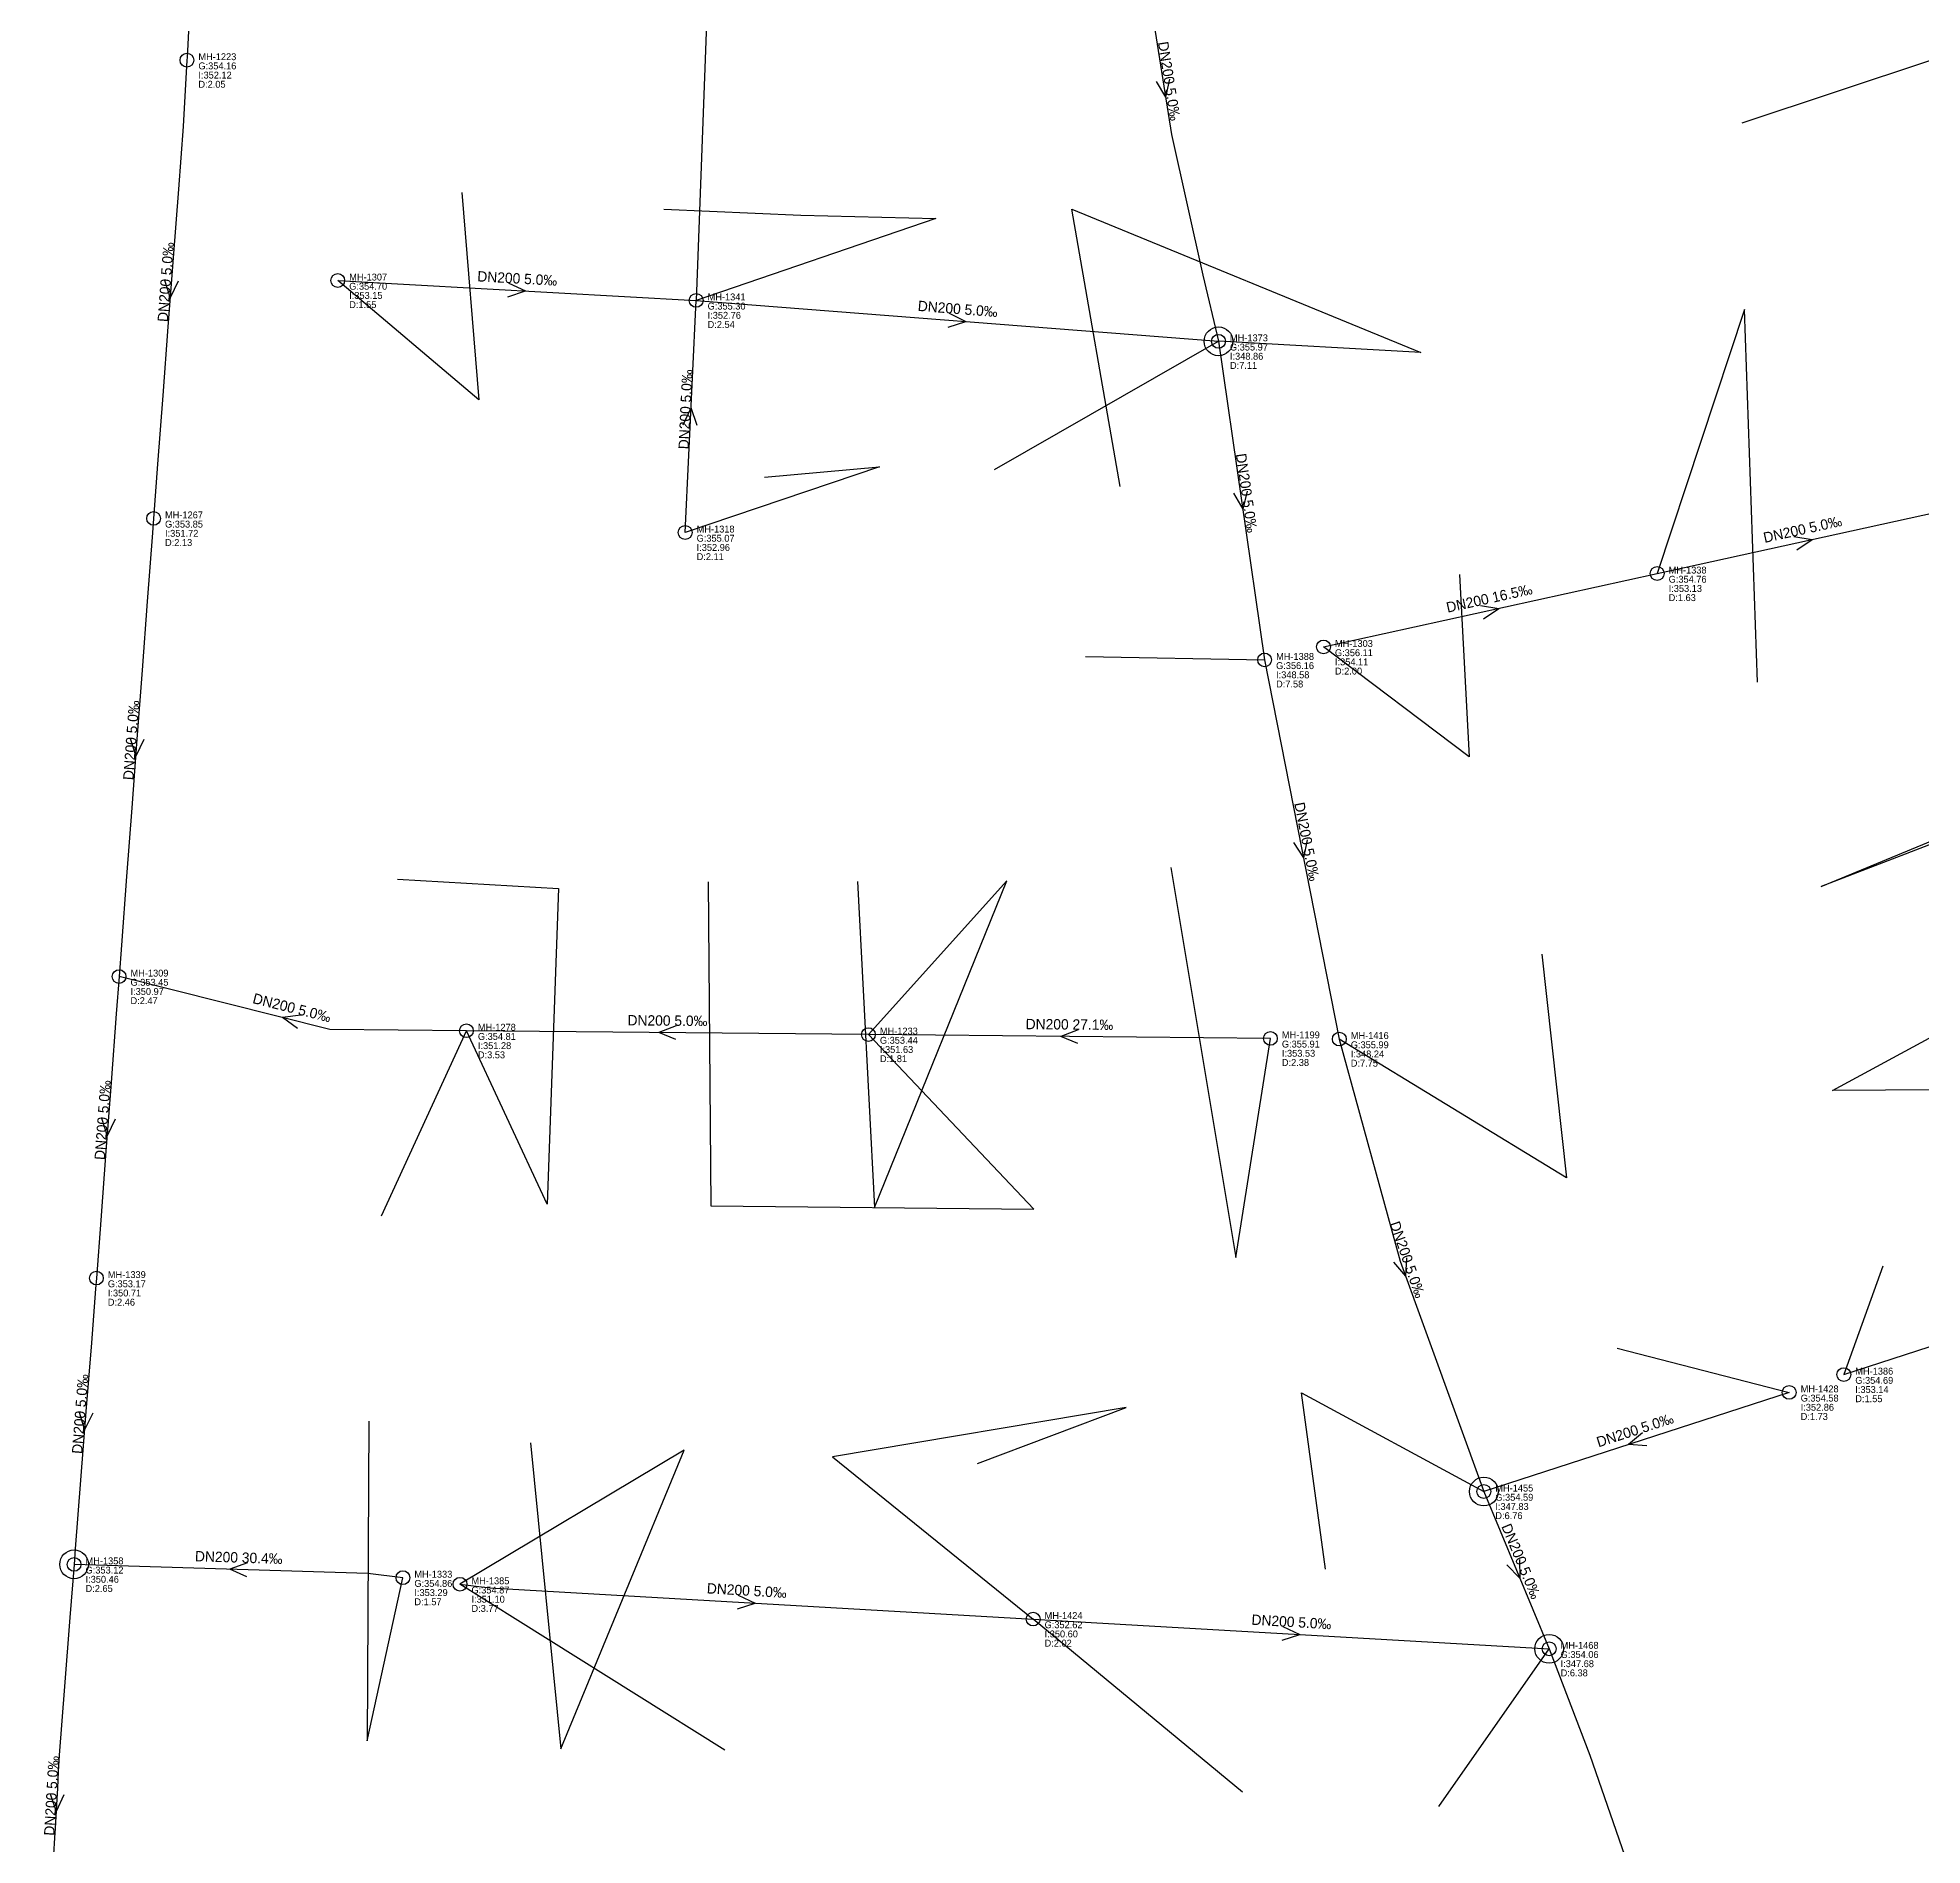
# Model space of a CAD drawing. Header units: metres. Extents: x 449900 to 451990, y 2566732 to 2570847.
# Drawn here: x 449938.5 to 450266.7, y 2567984.3 to 2568299 of the extents above; entities that cross this region are included whole.
import ezdxf
from ezdxf.enums import TextEntityAlignment as Align

# ---------------------------------------------------------------- set-up
doc = ezdxf.new("R2010")
doc.units = ezdxf.units.M
for name, color, linetype in [('SEW-DROP', 6, 'Continuous'), ('SEW-LABEL', 2, 'Continuous'), ('SEW-MH', 7, 'Continuous'), ('SEW-MH-LABEL', 8, 'Continuous'), ('SEW-PIPE-DN200', 3, 'Continuous'), ('SEW-RIDER', 8, 'Continuous')]:
    doc.layers.add(name, color=color, linetype=linetype)

msp = doc.modelspace()

# ---------------------------------------------------------------- linework, layer by layer
at = {"layer": 'SEW-DROP'}
for centre in [(450144.1, 2568246.16), (450190.31, 2568045.88), (449944.82, 2568033.2), (450201.68, 2568018.5)]:
    msp.add_circle(centre, 2.5, dxfattribs=at)
at = {"layer": 'SEW-LABEL'}
for p, q in [((450133.22, 2568291.43), (450134.88, 2568288.66)), ((450135.59, 2568291.81), (450134.88, 2568288.66)), ((449960.58, 2568256.8), (449961.55, 2568253.72)), ((449962.97, 2568256.62), (449961.55, 2568253.72)), ((450020.37, 2568253.9), (450023.44, 2568254.93)), ((450020.51, 2568256.3), (450023.44, 2568254.93)), ((450097.22, 2568251.04), (450100.12, 2568249.61)), ((450097.03, 2568248.64), (450100.12, 2568249.61)), ((450050.91, 2568231.64), (450052.25, 2568234.58)), ((450053.31, 2568231.52), (450052.25, 2568234.58)), ((450146.71, 2568219.73), (450148.33, 2568216.94)), ((450149.09, 2568220.08), (450148.33, 2568216.94)), ((450244.27, 2568212.2), (450247.46, 2568211.67)), ((450244.79, 2568209.85), (450247.46, 2568211.67)), ((450189.72, 2568200.19), (450192.9, 2568199.66)), ((450190.23, 2568197.84), (450192.9, 2568199.66)), ((449954.57, 2568177.03), (449955.55, 2568173.95)), ((449956.97, 2568176.85), (449955.55, 2568173.95)), ((450157.17, 2568158.92), (450158.92, 2568156.21)), ((450159.52, 2568159.38), (450158.92, 2568156.21)), ((449984.29, 2568128.85), (449981.09, 2568128.42)), ((449983.7, 2568126.52), (449981.09, 2568128.42)), ((450049.65, 2568126.97), (450046.64, 2568125.8)), ((450049.63, 2568124.57), (450046.64, 2568125.8)), ((450119.65, 2568126.3), (450116.64, 2568125.13)), ((450119.63, 2568123.9), (450116.64, 2568125.13)), ((449949.59, 2568110.89), (449950.57, 2568107.8)), ((449951.99, 2568110.71), (449950.57, 2568107.8)), ((450176.82, 2568086.59), (450176.67, 2568083.36)), ((450174.55, 2568085.8), (450176.67, 2568083.36)), ((449945.68, 2568059.71), (449946.64, 2568056.63)), ((449948.07, 2568059.52), (449946.64, 2568056.63)), ((450217.95, 2568056.12), (450215.47, 2568054.05)), ((450218.69, 2568053.84), (450215.47, 2568054.05)), ((450196.53, 2568034.03), (450196.57, 2568030.8)), ((449975.01, 2568033.45), (449971.97, 2568032.35)), ((449974.93, 2568031.05), (449971.97, 2568032.35)), ((450194.31, 2568033.11), (450196.57, 2568030.8)), ((450060.48, 2568027.84), (450063.4, 2568026.47)), ((450060.34, 2568025.44), (450063.4, 2568026.47)), ((450155.18, 2568019.98), (450158.25, 2568021)), ((450155.32, 2568022.37), (450158.25, 2568021)), ((449940.66, 2567993.22), (449941.68, 2567990.16)), ((449943.05, 2567993.08), (449941.68, 2567990.16))]:
    msp.add_line(p, q, dxfattribs=at)
at = {"layer": 'SEW-MH'}
for centre in [(449964.47, 2568295.12), (449990.73, 2568256.75), (450053.14, 2568253.29), (450144.1, 2568246.16), (449958.66, 2568215.33), (450051.23, 2568212.87), (450220.49, 2568205.73), (450152.13, 2568190.69), (450162.38, 2568192.94), (449952.65, 2568135.55), (450013.14, 2568126.12), (450083.14, 2568125.45), (450153.14, 2568124.79), (450165.14, 2568124.67), (449948.7, 2568083.05), (450252.99, 2568066.24), (450243.48, 2568063.15), (450190.31, 2568045.88), (449944.82, 2568033.2), (450002.08, 2568030.88), (450012.02, 2568029.73), (450111.82, 2568023.68), (450201.68, 2568018.5)]:
    msp.add_circle(centre, 1.2, dxfattribs=at)
at = {"layer": 'SEW-PIPE-DN200'}
for points in [[(449960.32, 2568376.14), (449961.31, 2568369.08), (449962.97, 2568357.2), (449963.34, 2568351.24), (449964.09, 2568339.27), (449964.84, 2568327.29), (449964.83, 2568324.18), (449964.8, 2568312.18), (449964.76, 2568300.18), (449964.49, 2568295.57), (449964.47, 2568295.12)], [(450122.97, 2568333.36), (450127.87, 2568321.41), (450131.49, 2568310.01), (450135.91, 2568282.15), (450141.37, 2568257.67), (450144.1, 2568246.16)], [(449964.47, 2568295.12), (449963.8, 2568283.59), (449962.98, 2568272.64), (449962.08, 2568260.68), (449961.17, 2568248.71), (449960.27, 2568236.74), (449959.37, 2568224.78), (449958.66, 2568215.33)], [(449990.73, 2568256.75), (450053.14, 2568253.29)], [(450051.23, 2568212.87), (450053.14, 2568253.29)], [(450053.14, 2568253.29), (450144.1, 2568246.16)], [(450144.1, 2568246.16), (450152.13, 2568190.69)], [(449958.66, 2568215.33), (449958.47, 2568212.81), (449957.57, 2568200.84), (449956.67, 2568188.88), (449955.77, 2568176.91), (449954.87, 2568164.95), (449953.97, 2568152.98), (449953.07, 2568141.01), (449952.65, 2568135.55)], [(450220.49, 2568205.73), (450271.5, 2568216.96)], [(450162.38, 2568192.94), (450220.49, 2568205.73)], [(450152.13, 2568190.69), (450165.14, 2568124.67)], [(449952.65, 2568135.55), (449952.16, 2568129.05), (449951.26, 2568117.08), (449950.36, 2568105.12), (449949.46, 2568093.15), (449948.7, 2568083.05)], [(450013.14, 2568126.12), (449989.33, 2568126.35), (449952.65, 2568135.55)], [(450083.14, 2568125.45), (450013.14, 2568126.12)], [(450153.14, 2568124.79), (450083.14, 2568125.45)], [(450165.14, 2568124.67), (450175.73, 2568085.99), (450190.31, 2568045.88)], [(449948.7, 2568083.05), (449948.56, 2568081.18), (449947.83, 2568071.78), (449946.89, 2568059.82), (449945.96, 2568047.85), (449945.03, 2568035.89), (449944.82, 2568033.2), (449944.82, 2568033.2)], [(450252.99, 2568066.24), (450295.79, 2568080.14)], [(450243.48, 2568063.15), (450190.31, 2568045.88)], [(450190.31, 2568045.88), (450201.68, 2568018.5)], [(449944.82, 2568033.2), (449944.09, 2568023.93), (449943.16, 2568011.96), (449942.23, 2568000), (449942.07, 2567997.12), (449941.91, 2567994.23), (449941.75, 2567991.35), (449941.51, 2567987.28), (449941.4, 2567985.58), (449941.22, 2567982.7), (449941.02, 2567979.82), (449940.83, 2567976.94), (449940.02, 2567967.65), (449939.16, 2567958.06), (449938.48, 2567950.13)], [(450002.08, 2568030.88), (449995.99, 2568031.59), (449944.82, 2568033.2)], [(450012.02, 2568029.73), (450017.2, 2568029.13), (450111.82, 2568023.68)], [(450111.82, 2568023.68), (450201.68, 2568018.5)], [(450201.68, 2568018.5), (450208.77, 2568000), (450233.1, 2567929.83)]]:
    msp.add_lwpolyline(points, dxfattribs=at)
at = {"layer": 'SEW-RIDER'}
for points in [[(450055.09, 2568304.63), (450053.14, 2568253.29)], [(450235.3, 2568284.22), (450268.33, 2568295.18)], [(450012.34, 2568272.09), (450015.3, 2568235.95), (449990.73, 2568256.75)], [(450047.52, 2568269.15), (450071.36, 2568268.11), (450094.86, 2568267.57), (450053.14, 2568253.29)], [(450126.95, 2568220.9), (450118.55, 2568269.2), (450179.32, 2568244.23), (450144.1, 2568246.16)], [(450237.95, 2568186.79), (450235.67, 2568251.68), (450220.49, 2568205.73)], [(450105.08, 2568223.83), (450144.1, 2568246.16)], [(450065.04, 2568222.48), (450085.09, 2568224.29), (450051.23, 2568212.87)], [(450186.05, 2568205.54), (450187.76, 2568173.8), (450162.38, 2568192.94)], [(450120.93, 2568191.28), (450152.13, 2568190.69)], [(450288.71, 2568166.51), (450249.03, 2568151.26), (450314.24, 2568178.17), (450273.94, 2568177.66)], [(450306.45, 2568116.08), (450251.01, 2568115.72), (450326.07, 2568156.33), (450281.99, 2568128.19)], [(450001.12, 2568152.53), (450029.2, 2568150.88), (450027.22, 2568095.94), (450013.14, 2568126.12)], [(450055.21, 2568152.02), (450055.72, 2568095.63), (450111.96, 2568095.05), (450083.14, 2568125.45)], [(450081.22, 2568152.11), (450084.22, 2568095.33), (450107.22, 2568152.21), (450083.14, 2568125.45)], [(450135.79, 2568154.53), (450147.13, 2568086.65), (450153.14, 2568124.79)], [(450200.39, 2568139.47), (450204.68, 2568100.49), (450165.14, 2568124.67)], [(449998.34, 2568093.91), (450013.14, 2568126.12)], [(450259.76, 2568085.11), (450252.99, 2568066.24)], [(450213.55, 2568070.83), (450243.48, 2568063.15)], [(450102.13, 2568050.75), (450128.01, 2568060.5), (450076.89, 2568051.91), (450111.82, 2568023.68)], [(450162.71, 2568032.38), (450158.54, 2568063.06), (450190.31, 2568045.88)], [(449996.15, 2568058.15), (449995.84, 2568002.45), (450002.08, 2568030.88)], [(450024.27, 2568054.34), (450029.59, 2568001.08), (450051.06, 2568053.1), (450012.02, 2568029.73)], [(450058.14, 2568000.87), (450012.02, 2568029.73)], [(450148.29, 2567993.53), (450111.82, 2568023.68)], [(450182.48, 2567991.03), (450201.68, 2568018.5)]]:
    msp.add_lwpolyline(points, dxfattribs=at)

# ---------------------------------------------------------------- texts
at = {"layer": 'SEW-LABEL'}
for s, rotation, p in [('DN200 5.0‰', -80.984, (450134.64, 2568291.34)), ('DN200 5.0‰', 85.694, (449961.66, 2568256.42)), ('DN200 5.0‰', -3.1728, (450021.94, 2568256.22)), ('DN200 5.0‰', -4.4823, (450098.62, 2568250.92)), ('DN200 5.0‰', 87.2878, (450052.18, 2568234.28)), ('DN200 5.0‰', -81.7639, (450148.11, 2568219.62)), ('DN200 5.0‰', 12.4136, (450246, 2568212.55)), ('DN200 16.5‰', 12.4136, (450191.44, 2568200.54)), ('DN200 5.0‰', 85.694, (449955.66, 2568176.64)), ('DN200 5.0‰', -78.854, (450158.63, 2568158.88)), ('DN200 5.0‰', 345.9056, (449982.54, 2568129.25)), ('DN200 5.0‰', 359.4538, (450048.14, 2568126.99)), ('DN200 27.1‰', 359.4538, (450118.14, 2568126.32)), ('DN200 5.0‰', 85.6931, (449950.68, 2568110.5)), ('DN200 5.0‰', -70.8549, (450176.17, 2568085.98)), ('DN200 5.0‰', 85.5379, (449946.76, 2568059.32)), ('DN200 5.0‰', 17.9968, (450216.9, 2568055.71)), ('DN200 5.0‰', -67.452, (450195.99, 2568033.39)), ('DN200 30.4‰', 358.2043, (449973.47, 2568033.5)), ('DN200 5.0‰', -3.2973, (450061.91, 2568027.75)), ('DN200 5.0‰', -3.2973, (450156.75, 2568022.29)), ('DN200 5.0‰', 86.7102, (449941.77, 2567992.86))]:
    msp.add_text(s, height=1.8, rotation=rotation, dxfattribs=at).set_placement(p, align=Align.CENTER)
at = {"layer": 'SEW-MH-LABEL'}
for s, p in [('G:354.16', (449966.47, 2568293.52)), ('MH-1223', (449966.47, 2568295.12)), ('I:352.12', (449966.47, 2568291.92)), ('D:2.05', (449966.47, 2568290.32)), ('MH-1307', (449992.73, 2568256.75)), ('G:354.70', (449992.73, 2568255.15)), ('I:353.15', (449992.73, 2568253.55)), ('MH-1341', (450055.14, 2568253.29)), ('D:1.55', (449992.73, 2568251.95)), ('G:355.30', (450055.14, 2568251.69)), ('I:352.76', (450055.14, 2568250.09)), ('D:2.54', (450055.14, 2568248.49)), ('MH-1373', (450146.1, 2568246.16)), ('G:355.97', (450146.1, 2568244.56)), ('I:348.86', (450146.1, 2568242.96)), ('D:7.11', (450146.1, 2568241.36)), ('G:353.85', (449960.66, 2568213.73)), ('MH-1267', (449960.66, 2568215.33)), ('D:2.13', (449960.66, 2568210.53)), ('I:351.72', (449960.66, 2568212.13)), ('G:355.07', (450053.23, 2568211.27)), ('MH-1318', (450053.23, 2568212.87)), ('D:2.11', (450053.23, 2568208.07)), ('I:352.96', (450053.23, 2568209.67)), ('G:354.76', (450222.49, 2568204.13)), ('MH-1338', (450222.49, 2568205.73)), ('D:1.63', (450222.49, 2568200.93)), ('I:353.13', (450222.49, 2568202.53)), ('MH-1388', (450154.13, 2568190.69)), ('G:356.11', (450164.38, 2568191.34)), ('MH-1303', (450164.38, 2568192.94)), ('G:356.16', (450154.13, 2568189.09)), ('I:348.58', (450154.13, 2568187.49)), ('D:2.00', (450164.38, 2568188.14)), ('I:354.11', (450164.38, 2568189.74)), ('D:7.58', (450154.13, 2568185.89)), ('MH-1309', (449954.65, 2568135.55)), ('G:353.45', (449954.65, 2568133.95)), ('I:350.97', (449954.65, 2568132.35)), ('D:2.47', (449954.65, 2568130.75)), ('G:354.81', (450015.14, 2568124.52)), ('MH-1278', (450015.14, 2568126.12)), ('MH-1233', (450085.14, 2568125.45)), ('MH-1199', (450155.14, 2568124.79)), ('MH-1416', (450167.14, 2568124.67)), ('D:3.53', (450015.14, 2568121.32)), ('I:351.28', (450015.14, 2568122.92)), ('G:353.44', (450085.14, 2568123.85)), ('I:351.63', (450085.14, 2568122.25)), ('G:355.91', (450155.14, 2568123.19)), ('I:353.53', (450155.14, 2568121.59)), ('G:355.99', (450167.14, 2568123.07)), ('I:348.24', (450167.14, 2568121.47)), ('D:1.81', (450085.14, 2568120.65)), ('D:2.38', (450155.14, 2568119.99)), ('D:7.75', (450167.14, 2568119.87)), ('MH-1339', (449950.7, 2568083.05)), ('G:353.17', (449950.7, 2568081.45)), ('I:350.71', (449950.7, 2568079.85)), ('D:2.46', (449950.7, 2568078.25)), ('MH-1386', (450254.99, 2568066.24)), ('MH-1428', (450245.48, 2568063.15)), ('G:354.69', (450254.99, 2568064.64)), ('I:353.14', (450254.99, 2568063.04)), ('G:354.58', (450245.48, 2568061.55)), ('I:352.86', (450245.48, 2568059.95)), ('D:1.55', (450254.99, 2568061.44)), ('D:1.73', (450245.48, 2568058.35)), ('MH-1455', (450192.31, 2568045.88)), ('G:354.59', (450192.31, 2568044.28)), ('I:347.83', (450192.31, 2568042.68)), ('D:6.76', (450192.31, 2568041.08)), ('MH-1358', (449946.82, 2568033.2)), ('G:353.12', (449946.82, 2568031.6)), ('I:350.46', (449946.82, 2568030)), ('MH-1333', (450004.08, 2568030.88)), ('MH-1385', (450014.02, 2568029.73)), ('D:2.65', (449946.82, 2568028.4)), ('G:354.86', (450004.08, 2568029.28)), ('D:1.57', (450004.08, 2568026.08)), ('I:353.29', (450004.08, 2568027.68)), ('G:354.87', (450014.02, 2568028.13)), ('I:351.10', (450014.02, 2568026.53)), ('D:3.77', (450014.02, 2568024.93)), ('MH-1424', (450113.82, 2568023.68)), ('G:352.62', (450113.82, 2568022.08)), ('I:350.60', (450113.82, 2568020.48)), ('D:2.02', (450113.82, 2568018.88)), ('G:354.06', (450203.68, 2568016.9)), ('MH-1468', (450203.68, 2568018.5)), ('D:6.38', (450203.68, 2568013.7)), ('I:347.68', (450203.68, 2568015.3))]:
    msp.add_text(s, height=1.2, dxfattribs=at).set_placement(p)

doc.saveas('drawing.dxf')
